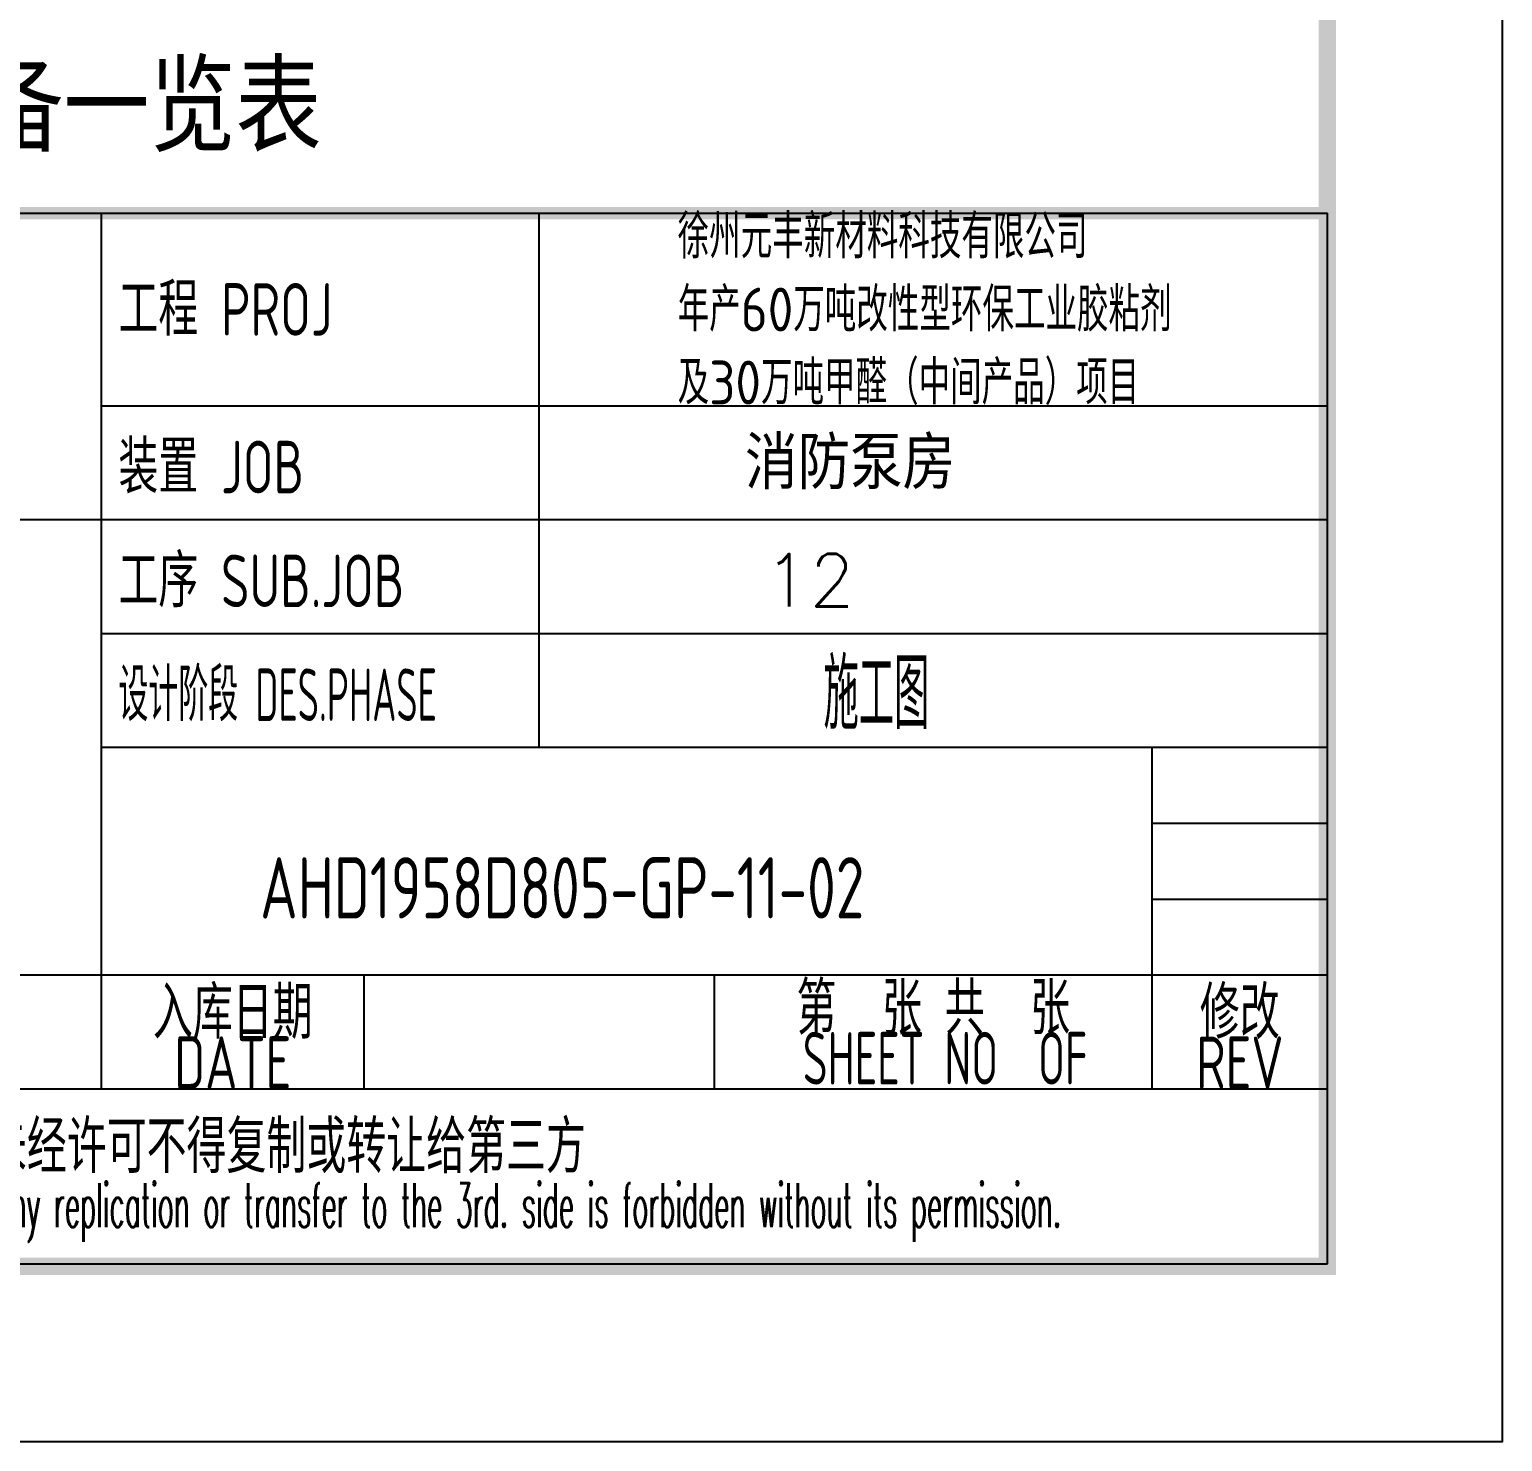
# Model space of a CAD drawing. Extents: x 84552 to 1115094, y -331058 to 102248.
# Drawn here: x 155517 to 159722, y 55435 to 59466 of the extents above; entities that cross this region are included whole.
import ezdxf
from ezdxf.enums import TextEntityAlignment as Align

# ---------------------------------------------------------------- set-up
doc = ezdxf.new("R2010")
doc.units = 0
doc.header["$LTSCALE"] = 1000
doc.header["$MEASUREMENT"] = 0
doc.layers.add('PUB_TITLE', color=4, linetype='Continuous')
doc.layers.add('TEXT_给水', color=7, linetype='Continuous')
doc.styles.add('ECEC_TQ', font='txt_l.shx', dxfattribs={"bigfont": 'hztxt_l.shx'})
doc.styles.add('H1', font='')
doc.styles.add('sceie', font='sceie.shx', dxfattribs={"width": 0.7, "bigfont": 'sceic.shx'})
doc.styles.get("Standard").update_dxf_attribs({"font": 'gbenor.shx', "bigfont": 'gbcbig.shx'})
doc.styles.add('TSSD_REIN', font='simplex.shx', dxfattribs={"width": 0.7, "bigfont": 'gbcbig.shx'})
doc.styles.get('H1').set_extended_font_data('SimSun')

msp = doc.modelspace()

# ---------------------------------------------------------------- linework, layer by layer
for p, q in [((151211.7, 58941.6), (159222, 58941.6)), ((155722, 56441.6), (155722, 58941.6)), ((156972, 57416.6), (156972, 58941.6)), ((159222, 55941.6), (159222, 58941.6)), ((159222, 55941.6), (159222, 58941.6)), ((155722, 58391.6), (159222, 58391.6)), ((150222, 58066.6), (155722, 58066.6)), ((150262, 58066.6), (155762, 58066.6)), ((155722, 58066.6), (159222, 58066.6)), ((155722, 57741.6), (159222, 57741.6)), ((155722, 57416.6), (159222, 57416.6)), ((158722, 56441.6), (158722, 57416.6)), ((158722, 57199.9), (159222, 57199.9)), ((158722, 56983.2), (159222, 56983.2)), ((152972, 56766.6), (159222, 56766.6)), ((156472, 56441.6), (156472, 56766.6)), ((157472, 56441.6), (157472, 56766.6)), ((150222, 56441.6), (159222, 56441.6)), ((150222, 55941.6), (159222, 55941.6)), ((150222, 55941.6), (159222, 55941.6))]:
    msp.add_line(p, q)
at = {"const_width": 35}
msp.add_lwpolyline([(159222, 58941.6), (150222, 58941.6)], dxfattribs=at)
at = {"layer": 'PUB_TITLE'}
msp.add_lwpolyline([(130022, 55434.7), (159722, 55434.7), (159722, 76434.7), (130022, 76434.7)], close=True, dxfattribs=at)
at = {"layer": 'PUB_TITLE', "const_width": 50}
msp.add_lwpolyline([(131272, 55934.7), (159222, 55934.7), (159222, 75934.7), (131272, 75934.7)], close=True, dxfattribs=at)

# ---------------------------------------------------------------- texts
for s, height, style, width, p in [('主要设备一览表', 225, 'H1', 0.8, (154631.8, 59140.9)), ('工程 PROJ', 150, 'sceie', 0.8, (155770.5, 58591.6)), ('装置 JOB', 150, 'sceie', 0.8, (155770.5, 58141.6)), ('工序 SUB.JOB', 150, 'sceie', 0.8, (155770.5, 57816.6)), ('设计阶段 DES.PHASE', 150, 'sceie', 0.6, (155770.5, 57491.6))]:
    msp.add_text(s, height=height, dxfattribs=dict(style=style, width=width)).set_placement(p)
for s, height, style, width, p in [('施工图', 200, 'TSSD_REIN', 0.7, (157934.6, 57579.1)), ('入库日期', 150, 'sceie', 0.8, (156097, 56666.6)), ('第  张 共  张', 150, 'sceie', 0.8, (158097, 56679.1)), ('修改', 150, 'sceie', 0.8, (158972, 56666.6)), ('DATE', 150, 'sceie', 0.8, (156097, 56516.6)), ('SHEET NO  OF  ', 150, 'sceie', 0.7, (158187.7, 56529.1)), ('REV', 150, 'sceie', 0.8, (158972, 56516.6)), ('本文件专有权属安徽华东化工医药工程有限责任公司所有,未经许可不得复制或转让给第三方', 150, 'sceie', 0.8, (154807.6, 56267.1)), ('The proprietary right of this document belongs to Anhui Huadong Chemical And Medical Engineering  Co.,Ltd.  and any replication or transfer to the 3rd. side is forbidden without its permission. ', 125, 'ECEC_TQ', 0.45, (154722, 56091.6))]:
    msp.add_text(s, height=height, dxfattribs=dict(style=style, width=width)).set_placement(p, align=Align.MIDDLE)
at = {"insert": (157367.1, 58937.1), "char_height": 125, "width": 2172.188, "attachment_point": 1}
msp.add_mtext('徐州元丰新材料科技有限公司\\P年产60万吨改性型环保工业胶粘剂\\P及30万吨甲醛（中间产品）项目', dxfattribs=at)
at = {"color": 0, "ltscale": 10, "char_height": 150, "attachment_point": 1, "style": 'ECEC_TQ'}
for s, insert, width in [('消防泵房', (157559.3, 58303.4), 576.627), ('12', (157614.8, 57968.5), 16.822)]:
    msp.add_mtext(s, dxfattribs=dict(at, insert=insert, width=width))
at = {"layer": 'TEXT_给水', "color": 4, "style": 'sceie', "width": 0.8}
msp.add_text('AHD1958D805-GP-11-02', height=175, dxfattribs=at).set_placement((156175, 56927.9))

doc.saveas('drawing.dxf')
